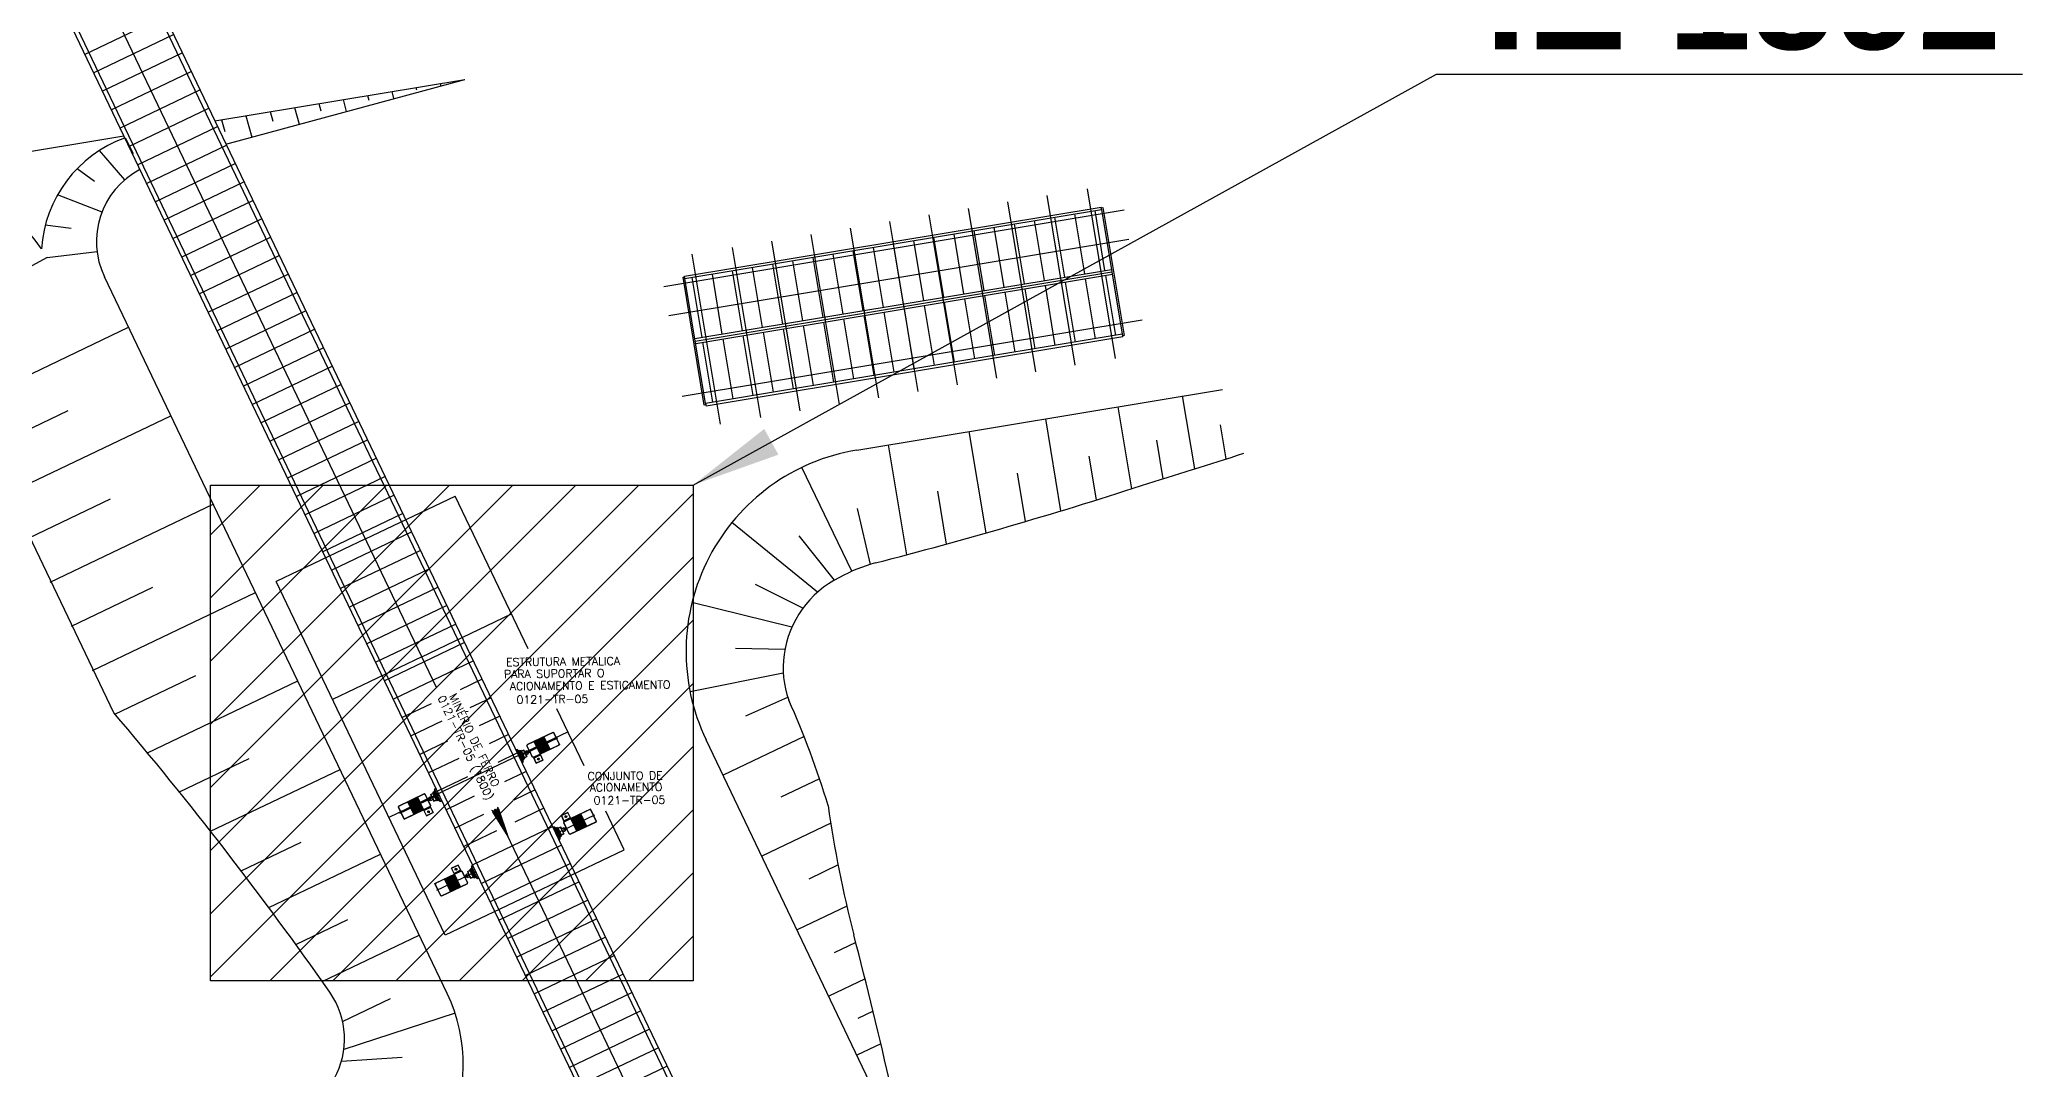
# Model space of a CAD drawing. Header units: millimetres. Extents: x -16232 to 52632, y -3739 to 20678.
# Drawn here: x 21046 to 22712, y 15666 to 16531 of the extents above; entities that cross this region are included whole.
import ezdxf
from ezdxf.enums import TextEntityAlignment as Align

# ---------------------------------------------------------------- set-up
doc = ezdxf.new("R2010")
doc.units = ezdxf.units.MM
doc.header["$LTSCALE"] = 300
doc.header["$MEASUREMENT"] = 0
for name, color, linetype in [('CINZA-8', 8, 'Continuous'), ('EM-PJ-COTA', 7, 'Continuous'), ('EM-PJ-TEXTO', 7, 'Continuous')]:
    doc.layers.add(name, color=color, linetype=linetype)
doc.styles.add('PADRAO ANGLO', font='arial.ttf')
doc.styles.add('PADRAO ANGLO NEG', font='arialbd.ttf')
doc.styles.add('ROMANT', font='ROMANT', dxfattribs={"height": 0.2})
doc.dimstyles.new('COTAS-ANGLO-PADRÃO', dxfattribs={"dimscale": 30, "dimtxt": 2.5, "dimasz": 2.5, "dimexe": 1.25, "dimexo": 0.625, "dimtad": 1, "dimtxsty": 'PADRAO ANGLO', "dimcen": 2.5, "dimclrd": 256, "dimclre": 256, "dimclrt": 256, "dimadec": 0, "dimazin": 0, "dimtfac": 1, "dimtmove": 0, "dimatfit": 0, "dimfxl": 1, "dimarcsym": 0})

msp = doc.modelspace()

# ---------------------------------------------------------------- hatches: boundary and pattern name
at = {"layer": 'EM-PJ-COTA'}
h = msp.add_hatch(dxfattribs=at)
h.set_pattern_fill('ANSI31', color=256, scale=300)
h.set_pattern_definition([(45, (-1629.034, -21.165), (-26.516504, 26.516504), [])])
h.paths.add_polyline_path([(21595.07, 16157.049), (21189.515, 16157.049), (21189.515, 15740.81), (21595.07, 15740.81)])

# ---------------------------------------------------------------- linework, layer by layer
at = {"layer": 'CINZA-8'}
for p, q in [((21031.74, 16791.113), (21899.615, 14977.332)), ((21035.818, 16791.79), (21913.842, 14956.798)), ((20959.295, 16779.087), (21846.629, 14924.637)), ((20963.373, 16779.764), (21853.912, 14918.617)), ((21379.572, 15987.061), (21061.168, 16652.497)), ((21083.914, 16518.644), (21151.127, 16550.805)), ((21091.316, 16503.175), (21158.529, 16535.336)), ((21098.718, 16487.706), (21165.93, 16519.867)), ((21106.119, 16472.237), (21173.332, 16504.398)), ((21113.521, 16456.768), (21180.734, 16488.929)), ((21193.204, 16462.867), (21403.199, 16497.728)), ((21202.546, 16443.344), (21403.199, 16497.728)), ((21362.215, 16490.924), (21362.758, 16488.919)), ((21382.617, 16494.311), (21383.163, 16492.297)), ((21403.02, 16497.698), (21403.023, 16497.689)), ((21120.923, 16441.299), (21188.136, 16473.46)), ((21260.201, 16473.989), (21263.993, 16459.998)), ((21280.604, 16477.376), (21282.229, 16471.379)), ((21301.006, 16480.763), (21303.716, 16470.765)), ((21321.409, 16484.15), (21322.494, 16480.149)), ((21341.812, 16487.537), (21343.44, 16481.531)), ((21128.324, 16425.83), (21195.537, 16457.991)), ((21198.993, 16463.828), (21201.7, 16453.839)), ((21219.395, 16467.215), (21224.269, 16449.232)), ((21239.798, 16470.602), (21241.965, 16462.609)), ((20798.618, 16397.365), (21116.681, 16450.164)), ((21117.845, 16448.579), (21124.521, 16435.526)), ((21135.726, 16410.362), (21202.939, 16442.522)), ((21077.719, 16422.766), (21092.3, 16412.205)), ((21117.594, 16413.314), (21096.322, 16437.943)), ((21143.128, 16394.893), (21210.341, 16427.053)), ((21150.53, 16379.424), (21217.742, 16411.584)), ((21925.994, 16405.911), (21949.674, 16263.266)), ((21098.518, 16386.308), (21061.226, 16400.839)), ((21157.931, 16363.955), (21225.144, 16396.115)), ((21587.822, 16332.39), (21937.803, 16390.488)), ((21588.159, 16330.36), (21938.14, 16388.458)), ((21826.048, 16389.32), (21849.728, 16246.675)), ((21859.07, 16394.801), (21882.75, 16252.157)), ((21892.093, 16400.283), (21915.772, 16257.638)), ((21938.14, 16388.458), (21937.803, 16390.488)), ((21937.915, 16389.811), (21939.268, 16390.036)), ((21938.14, 16388.458), (21955.529, 16283.707)), ((21939.268, 16390.036), (21957.107, 16282.579)), ((21050.867, 16375.432), (21072.62, 16372.697)), ((21165.333, 16348.486), (21232.546, 16380.646)), ((21570.466, 16323.849), (21956.987, 16388.013)), ((21726.982, 16372.874), (21750.662, 16230.229)), ((21760.004, 16378.356), (21783.684, 16235.711)), ((21793.026, 16383.838), (21816.706, 16241.193)), ((21847.735, 16373.45), (21856.092, 16323.105)), ((21864.652, 16376.259), (21873.009, 16325.913)), ((21881.569, 16379.067), (21889.927, 16328.722)), ((21898.486, 16381.875), (21906.844, 16331.53)), ((21915.403, 16384.684), (21923.761, 16334.338)), ((21932.32, 16387.492), (21940.678, 16337.147)), ((21172.735, 16333.017), (21239.948, 16365.177)), ((21574.528, 16299.38), (21961.049, 16363.544)), ((21627.916, 16356.429), (21651.595, 16213.784)), ((21660.938, 16361.91), (21684.617, 16219.266)), ((21693.96, 16367.392), (21717.639, 16224.748)), ((21746.232, 16356.601), (21754.59, 16306.255)), ((21763.149, 16359.409), (21771.507, 16309.064)), ((21780.066, 16362.217), (21788.424, 16311.872)), ((21796.984, 16365.025), (21805.341, 16314.68)), ((21813.901, 16367.834), (21822.258, 16317.489)), ((21830.818, 16370.642), (21839.175, 16320.297)), ((21052.434, 16348.039), (20951.563, 16293.431)), ((21052.434, 16348.039), (21094.338, 16353.13)), ((21180.137, 16317.548), (21247.349, 16349.708)), ((21594.014, 16350.801), (21617.693, 16208.156)), ((21644.73, 16339.751), (21653.087, 16289.405)), ((21661.647, 16342.559), (21670.004, 16292.214)), ((21678.564, 16345.367), (21686.922, 16295.022)), ((21695.481, 16348.176), (21703.839, 16297.83)), ((21712.398, 16350.984), (21720.756, 16300.639)), ((21729.315, 16353.792), (21737.673, 16303.447)), ((21388.497, 15730.026), (21100.556, 16331.796)), ((21187.538, 16302.079), (21254.751, 16334.239)), ((21586.581, 16331.488), (21587.935, 16331.713)), ((21604.42, 16224.031), (21586.581, 16331.488)), ((21588.159, 16330.36), (21587.822, 16332.39)), ((21605.548, 16225.609), (21588.159, 16330.36)), ((21588.159, 16330.36), (21588.159, 16330.36)), ((21593.979, 16331.326), (21602.336, 16280.981)), ((21596.517, 16280.014), (21946.497, 16338.113)), ((21596.854, 16277.984), (21946.834, 16336.083)), ((21597.191, 16275.954), (21947.171, 16334.053)), ((21610.896, 16334.134), (21619.253, 16283.789)), ((21627.813, 16336.942), (21636.17, 16286.597)), ((21873.683, 16321.853), (21882.041, 16271.508)), ((21890.601, 16324.662), (21898.958, 16274.316)), ((21907.518, 16327.47), (21915.875, 16277.125)), ((21924.435, 16330.278), (21932.792, 16279.933)), ((21941.352, 16333.087), (21949.709, 16282.741)), ((21194.94, 16286.61), (21262.153, 16318.771)), ((21772.181, 16305.004), (21780.538, 16254.658)), ((21789.098, 16307.812), (21797.456, 16257.467)), ((21806.015, 16310.62), (21814.373, 16260.275)), ((21822.932, 16313.428), (21831.29, 16263.083)), ((21839.849, 16316.237), (21848.207, 16265.892)), ((21856.766, 16319.045), (21865.124, 16268.7)), ((21108.399, 15965.776), (20952.496, 16291.601)), ((20983.998, 16224.091), (21120.776, 16289.538)), ((21202.342, 16271.141), (21269.555, 16303.302)), ((21585.784, 16231.576), (21972.305, 16295.74)), ((21687.596, 16290.962), (21695.953, 16240.617)), ((21704.513, 16293.77), (21712.87, 16243.425)), ((21721.43, 16296.579), (21729.787, 16246.233)), ((21738.347, 16299.387), (21746.704, 16249.042)), ((21755.264, 16302.195), (21763.621, 16251.85)), ((21209.743, 16255.672), (21276.956, 16287.833)), ((21217.145, 16240.203), (21284.358, 16272.364)), ((21603.01, 16276.92), (21611.368, 16226.575)), ((21955.529, 16283.707), (21605.548, 16225.609)), ((21605.885, 16223.579), (21955.866, 16281.677)), ((21619.927, 16279.729), (21628.285, 16229.384)), ((21636.844, 16282.537), (21645.202, 16232.192)), ((21653.761, 16285.345), (21662.119, 16235)), ((21670.678, 16288.154), (21679.036, 16237.808)), ((21955.529, 16283.707), (21955.866, 16281.677)), ((21957.107, 16282.579), (21955.753, 16282.354)), ((21224.547, 16224.734), (21291.76, 16256.895)), ((21231.949, 16209.265), (21299.161, 16241.426)), ((21239.35, 16193.796), (21306.563, 16225.957)), ((21605.773, 16224.256), (21604.42, 16224.031)), ((21605.548, 16225.609), (21605.885, 16223.579)), ((21732.476, 16186.395), (22039.765, 16237.406)), ((21963.521, 16153.951), (21952.083, 16222.85)), ((22016.379, 16170.627), (22006.218, 16231.837)), ((21001.762, 16186.965), (21070.151, 16219.689)), ((21019.526, 16149.84), (21156.304, 16215.287)), ((21246.752, 16178.327), (21313.965, 16210.488)), ((21904.031, 16135.341), (21891.182, 16212.74)), ((22042.8, 16179.013), (22038.043, 16207.671)), ((21254.154, 16162.858), (21321.367, 16195.019)), ((21774.55, 16098.54), (21759.229, 16190.836)), ((21841.05, 16116.813), (21826.897, 16202.069)), ((21989.948, 16162.303), (21984.549, 16194.823)), ((21261.555, 16147.389), (21328.768, 16179.55)), ((21728.28, 16084.59), (21686.457, 16171.873)), ((21933.797, 16144.517), (21927.715, 16181.156)), ((21268.957, 16131.92), (21336.17, 16164.081)), ((21874.221, 16126.422), (21867.476, 16167.054)), ((21037.291, 16112.714), (21105.68, 16145.438)), ((21055.055, 16075.589), (21191.833, 16141.036)), ((21276.359, 16116.451), (21343.572, 16148.612)), ((21319.852, 16111.869), (21395.013, 16147.832)), ((21456.382, 16019.577), (21395.013, 16147.832)), ((21807.826, 16107.519), (21800.445, 16151.986)), ((21283.761, 16100.982), (21350.974, 16133.143)), ((21699.439, 16066.96), (21627.547, 16125.461)), ((21732.889, 16137.348), (21743.712, 16090.363)), ((21319.852, 16111.869), (21244.692, 16075.905)), ((21291.162, 16085.514), (21358.375, 16117.674)), ((21683.931, 16114.487), (21713.428, 16077.047)), ((21298.564, 16070.045), (21365.777, 16102.205)), ((21386.805, 15778.901), (21244.692, 16075.905)), ((21305.966, 16054.576), (21373.179, 16086.736)), ((21647.224, 16073.745), (21687.35, 16053.734)), ((21072.819, 16038.463), (21141.208, 16071.187)), ((21090.583, 16001.338), (21227.361, 16066.785)), ((21313.368, 16039.107), (21380.58, 16071.267)), ((21320.769, 16023.638), (21387.982, 16055.798)), ((21677.98, 16037.622), (21594.077, 16058.348)), ((21328.171, 16008.169), (21395.384, 16040.329)), ((21367.223, 16012.868), (21442.384, 16048.831)), ((21335.573, 15992.7), (21402.786, 16024.86)), ((21367.223, 16012.868), (21292.063, 15976.904)), ((21342.974, 15977.231), (21410.187, 16009.391)), ((21630.644, 16020.047), (21672.174, 16019.144)), ((21109.331, 15964.683), (21177.228, 15997.171)), ((21136.684, 15932.146), (21262.889, 15992.534)), ((21399.647, 15985.337), (21417.589, 15993.923)), ((21670.777, 15999.143), (21592.448, 15983.37)), ((21350.376, 15961.762), (21375.262, 15973.67)), ((21407.768, 15970.213), (21424.991, 15978.454)), ((21639.21, 15963.154), (21674.502, 15978.879)), ((21357.778, 15946.293), (21384.288, 15958.978)), ((21415.666, 15954.981), (21432.392, 15962.985)), ((21503.379, 15921.356), (21480.552, 15969.063)), ((21365.18, 15930.824), (21388.872, 15942.16)), ((21414.594, 15913.866), (21489.755, 15949.83)), ((21423.857, 15939.89), (21439.794, 15947.516)), ((21448.599, 15929.115), (21481.508, 15944.862)), ((21455.461, 15938.163), (21455.784, 15939.078)), ((21455.784, 15939.078), (21477.712, 15949.57)), ((21461.352, 15941.742), (21466.433, 15931.124)), ((21461.524, 15941.383), (21469.84, 15945.363)), ((21461.82, 15940.765), (21470.136, 15944.744)), ((21462.116, 15940.146), (21470.432, 15944.125)), ((21462.412, 15939.527), (21470.728, 15943.506)), ((21462.708, 15938.908), (21471.025, 15942.888)), ((21463.005, 15938.29), (21471.321, 15942.269)), ((21463.301, 15937.671), (21471.617, 15941.65)), ((21463.597, 15937.052), (21471.913, 15941.031)), ((21464.189, 15935.815), (21472.505, 15939.794)), ((21464.485, 15935.196), (21472.801, 15939.175)), ((21464.781, 15934.577), (21473.097, 15938.556)), ((21482.793, 15938.952), (21466.433, 15931.124)), ((21469.669, 15945.721), (21474.749, 15935.104)), ((21477.712, 15949.57), (21477.712, 15949.57)), ((21477.712, 15949.57), (21480.253, 15944.261)), ((21480.253, 15944.261), (21482.793, 15938.952)), ((21775.1, 15589.531), (21605.87, 15943.207)), ((21688.214, 15945.94), (21620.146, 15913.37)), ((21163.49, 15899.347), (21222.072, 15927.378)), ((21372.581, 15915.355), (21398.439, 15927.728)), ((21431.18, 15924.383), (21447.196, 15932.047)), ((21446.106, 15934.325), (21447.181, 15934.84)), ((21447.181, 15934.84), (21447.388, 15934.406)), ((21447.388, 15934.406), (21451.959, 15924.853)), ((21447.388, 15934.406), (21448.846, 15933.583)), ((21448.846, 15933.583), (21449.836, 15934.057)), ((21448.846, 15933.583), (21452.233, 15926.505)), ((21449.836, 15934.057), (21449.99, 15933.735)), ((21449.99, 15933.735), (21450.527, 15933.992)), ((21449.99, 15933.735), (21453.069, 15927.3)), ((21450.527, 15933.992), (21450.749, 15933.528)), ((21450.749, 15933.528), (21452.687, 15934.456)), ((21450.749, 15933.528), (21453.384, 15928.021)), ((21452.167, 15924.42), (21451.092, 15923.905)), ((21452.233, 15926.505), (21451.959, 15924.853)), ((21451.959, 15924.853), (21452.167, 15924.42)), ((21453.223, 15926.979), (21452.233, 15926.505)), ((21452.687, 15934.456), (21453.413, 15932.94)), ((21453.606, 15927.557), (21453.069, 15927.3)), ((21453.069, 15927.3), (21453.223, 15926.979)), ((21455.322, 15928.949), (21453.384, 15928.021)), ((21453.384, 15928.021), (21453.606, 15927.557)), ((21453.413, 15932.94), (21455.38, 15933.881)), ((21453.413, 15932.94), (21454.597, 15930.465)), ((21456.565, 15931.406), (21454.597, 15930.465)), ((21454.597, 15930.465), (21455.322, 15928.949)), ((21455.38, 15933.881), (21455.677, 15933.262)), ((21457.409, 15934.091), (21455.461, 15938.163)), ((21455.677, 15933.262), (21457.409, 15934.091)), ((21455.677, 15933.262), (21457.409, 15934.091)), ((21456.269, 15932.025), (21458.001, 15932.854)), ((21458.001, 15932.854), (21456.269, 15932.025)), ((21456.269, 15932.025), (21456.565, 15931.406)), ((21459.949, 15928.782), (21458.001, 15932.854)), ((21460.864, 15928.46), (21459.949, 15928.782)), ((21460.864, 15928.46), (21463.286, 15923.398)), ((21463.286, 15923.398), (21460.864, 15928.46)), ((21461.214, 15927.73), (21466.782, 15930.394)), ((21463.286, 15923.398), (21468.855, 15926.063)), ((21468.855, 15926.063), (21463.286, 15923.398)), ((21466.037, 15927.376), (21464.032, 15926.417)), ((21464.555, 15927.899), (21465.514, 15925.894)), ((21465.077, 15933.958), (21473.393, 15937.937)), ((21465.373, 15933.34), (21473.689, 15937.319)), ((21465.669, 15932.721), (21473.985, 15936.7)), ((21465.965, 15932.102), (21474.281, 15936.081)), ((21466.261, 15931.483), (21474.577, 15935.462)), ((21466.433, 15931.124), (21468.855, 15926.063)), ((21466.433, 15931.124), (21468.855, 15926.063)), ((21189.754, 15866.288), (21298.418, 15918.283)), ((21414.594, 15913.866), (21339.434, 15877.903)), ((21379.983, 15899.886), (21405.843, 15912.26)), ((21436.845, 15908.083), (21454.598, 15916.578)), ((21701.24, 15910.349), (21668.835, 15894.844)), ((21369.12, 15897.61), (21347.192, 15887.118)), ((21381.386, 15896.955), (21348.476, 15881.208)), ((21355.235, 15890.966), (21360.316, 15880.349)), ((21363.723, 15894.587), (21355.407, 15890.608)), ((21364.019, 15893.968), (21355.703, 15889.989)), ((21364.315, 15893.349), (21355.999, 15889.37)), ((21364.611, 15892.73), (21356.295, 15888.751)), ((21364.908, 15892.112), (21356.591, 15888.133)), ((21365.204, 15891.493), (21356.887, 15887.514)), ((21365.5, 15890.874), (21357.184, 15886.895)), ((21365.796, 15890.255), (21357.48, 15886.276)), ((21366.388, 15889.018), (21358.072, 15885.039)), ((21363.552, 15894.946), (21368.632, 15884.328)), ((21370.035, 15897.288), (21369.12, 15897.61)), ((21371.983, 15893.216), (21370.035, 15897.288)), ((21373.716, 15894.045), (21371.983, 15893.216)), ((21373.716, 15894.045), (21371.983, 15893.216)), ((21374.308, 15892.808), (21372.575, 15891.979)), ((21372.575, 15891.979), (21374.308, 15892.808)), ((21374.524, 15887.907), (21372.575, 15891.979)), ((21375.387, 15895.605), (21373.42, 15894.664)), ((21373.42, 15894.664), (21373.716, 15894.045)), ((21374.308, 15892.808), (21374.604, 15892.189)), ((21374.604, 15892.189), (21376.572, 15893.13)), ((21376.6, 15898.049), (21374.662, 15897.121)), ((21374.662, 15897.121), (21375.387, 15895.605)), ((21375.387, 15895.605), (21376.572, 15893.13)), ((21376.915, 15898.77), (21376.378, 15898.513)), ((21376.378, 15898.513), (21376.6, 15898.049)), ((21376.572, 15893.13), (21377.297, 15891.614)), ((21376.6, 15898.049), (21379.235, 15892.542)), ((21377.751, 15899.565), (21376.761, 15899.091)), ((21376.761, 15899.091), (21376.915, 15898.77)), ((21376.915, 15898.77), (21379.994, 15892.335)), ((21377.297, 15891.614), (21379.235, 15892.542)), ((21378.025, 15901.217), (21377.751, 15899.565)), ((21377.751, 15899.565), (21381.138, 15892.487)), ((21378.893, 15902.165), (21377.818, 15901.65)), ((21377.818, 15901.65), (21378.025, 15901.217)), ((21378.025, 15901.217), (21382.597, 15891.664)), ((21379.235, 15892.542), (21379.457, 15892.078)), ((21379.457, 15892.078), (21379.994, 15892.335)), ((21379.994, 15892.335), (21380.148, 15892.013)), ((21380.148, 15892.013), (21381.138, 15892.487)), ((21381.138, 15892.487), (21382.597, 15891.664)), ((21382.597, 15891.664), (21382.804, 15891.23)), ((21382.804, 15891.23), (21383.879, 15891.745)), ((21387.385, 15884.417), (21411.508, 15895.96)), ((21444.614, 15892.79), (21461.999, 15901.109)), ((21347.192, 15887.118), (21347.192, 15887.118)), ((21347.192, 15887.118), (21349.732, 15881.809)), ((21349.732, 15881.809), (21352.272, 15876.5)), ((21352.272, 15876.5), (21368.632, 15884.328)), ((21366.684, 15888.399), (21358.368, 15884.42)), ((21366.98, 15887.78), (21358.664, 15883.801)), ((21367.276, 15887.162), (21358.96, 15883.182)), ((21367.572, 15886.543), (21359.256, 15882.564)), ((21367.868, 15885.924), (21359.552, 15881.945)), ((21368.164, 15885.305), (21359.848, 15881.326)), ((21368.46, 15884.687), (21360.144, 15880.707)), ((21368.632, 15884.328), (21371.054, 15879.266)), ((21368.632, 15884.328), (21371.054, 15879.266)), ((21374.55, 15886.262), (21368.981, 15883.598)), ((21376.623, 15881.931), (21371.054, 15879.266)), ((21371.054, 15879.266), (21376.623, 15881.931)), ((21371.8, 15882.285), (21373.804, 15883.244)), ((21372.322, 15883.767), (21373.282, 15881.762)), ((21374.201, 15886.992), (21374.524, 15887.907)), ((21374.201, 15886.992), (21376.623, 15881.931)), ((21376.623, 15881.931), (21374.201, 15886.992)), ((21394.787, 15868.948), (21419.242, 15880.65)), ((21425.585, 15883.976), (21429.542, 15882.585)), ((21426.167, 15883.117), (21429.92, 15881.798)), ((21426.495, 15882.632), (21439.416, 15861.992)), ((21426.724, 15882.267), (21430.297, 15881.011)), ((21428.427, 15884.911), (21427.218, 15881.477)), ((21427.249, 15881.428), (21430.674, 15880.224)), ((21428.805, 15884.124), (21427.637, 15880.808)), ((21427.774, 15880.59), (21431.051, 15879.437)), ((21429.182, 15883.337), (21428.056, 15880.139)), ((21428.299, 15879.751), (21431.429, 15878.65)), ((21428.427, 15884.911), (21431.861, 15883.703)), ((21429.559, 15882.55), (21428.475, 15879.47)), ((21428.805, 15884.124), (21432.121, 15882.958)), ((21428.824, 15878.912), (21431.806, 15877.863)), ((21429.936, 15881.763), (21428.893, 15878.801)), ((21429.182, 15883.337), (21432.38, 15882.213)), ((21430.314, 15880.976), (21429.312, 15878.132)), ((21429.349, 15878.073), (21432.183, 15877.077)), ((21430.936, 15886.541), (21429.543, 15882.585)), ((21429.559, 15882.55), (21432.64, 15881.467)), ((21771.768, 15167.404), (21429.596, 15882.514)), ((21430.691, 15880.189), (21429.731, 15877.463)), ((21429.874, 15877.234), (21432.561, 15876.29)), ((21431.241, 15885.55), (21429.92, 15881.798)), ((21429.937, 15881.763), (21432.899, 15880.722)), ((21431.068, 15879.402), (21430.15, 15876.794)), ((21431.555, 15884.584), (21430.297, 15881.011)), ((21430.314, 15880.976), (21433.158, 15879.976)), ((21430.399, 15876.395), (21432.938, 15875.503)), ((21431.445, 15878.616), (21430.568, 15876.125)), ((21431.88, 15883.649), (21430.674, 15880.224)), ((21430.691, 15880.189), (21433.418, 15879.231)), ((21430.925, 15875.556), (21433.315, 15874.716)), ((21431.823, 15877.829), (21430.987, 15875.456)), ((21432.206, 15882.714), (21431.052, 15879.437)), ((21431.068, 15879.403), (21433.677, 15878.485)), ((21432.2, 15877.042), (21431.406, 15874.787)), ((21431.414, 15884.991), (21439.416, 15861.992)), ((21432.531, 15881.78), (21431.429, 15878.65)), ((21431.446, 15878.616), (21433.936, 15877.74)), ((21431.45, 15874.718), (21433.692, 15873.929)), ((21432.856, 15880.845), (21431.806, 15877.864)), ((21431.823, 15877.829), (21434.196, 15876.995)), ((21432.577, 15876.255), (21431.825, 15874.118)), ((21431.975, 15873.879), (21434.07, 15873.142)), ((21433.181, 15879.91), (21432.183, 15877.077)), ((21432.2, 15877.042), (21434.455, 15876.249)), ((21432.954, 15875.468), (21432.244, 15873.449)), ((21432.5, 15873.04), (21434.447, 15872.355)), ((21433.506, 15878.976), (21432.561, 15876.29)), ((21432.577, 15876.255), (21434.714, 15875.504)), ((21433.332, 15874.681), (21432.662, 15872.78)), ((21433.832, 15878.041), (21432.938, 15875.503)), ((21432.955, 15875.468), (21434.974, 15874.758)), ((21433.025, 15872.201), (21434.824, 15871.568)), ((21433.709, 15873.894), (21433.081, 15872.111)), ((21434.157, 15877.106), (21433.315, 15874.716)), ((21433.332, 15874.681), (21435.233, 15874.013)), ((21434.086, 15873.108), (21433.5, 15871.442)), ((21434.482, 15876.171), (21433.692, 15873.929)), ((21433.709, 15873.894), (21435.493, 15873.267)), ((21434.463, 15872.321), (21433.919, 15870.773)), ((21434.807, 15875.237), (21434.07, 15873.142)), ((21434.086, 15873.108), (21435.752, 15872.522)), ((21435.133, 15874.302), (21434.447, 15872.355)), ((21434.464, 15872.321), (21436.011, 15871.777)), ((21435.458, 15873.367), (21434.824, 15871.569)), ((21435.783, 15872.433), (21435.202, 15870.782)), ((21445.512, 15874.209), (21469.401, 15885.64)), ((21479.578, 15864.371), (21512.488, 15880.118)), ((21484.341, 15879.395), (21489.91, 15882.059)), ((21489.91, 15882.059), (21484.341, 15879.395)), ((21486.763, 15874.333), (21484.341, 15879.395)), ((21484.341, 15879.395), (21486.763, 15874.333)), ((21486.414, 15875.063), (21491.982, 15877.728)), ((21486.763, 15874.333), (21486.44, 15873.418)), ((21486.44, 15873.418), (21488.388, 15869.347)), ((21489.164, 15879.041), (21487.159, 15878.082)), ((21488.641, 15877.559), (21487.682, 15879.564)), ((21492.332, 15876.998), (21489.91, 15882.059)), ((21492.332, 15876.998), (21489.91, 15882.059)), ((21491.844, 15863.715), (21513.772, 15874.208)), ((21508.692, 15884.826), (21492.332, 15876.998)), ((21497.412, 15866.38), (21492.332, 15876.998)), ((21492.504, 15876.639), (21500.82, 15880.618)), ((21492.8, 15876.02), (21501.116, 15879.999)), ((21493.096, 15875.401), (21501.412, 15879.381)), ((21493.392, 15874.783), (21501.708, 15878.762)), ((21493.688, 15874.164), (21502.004, 15878.143)), ((21493.984, 15873.545), (21502.3, 15877.524)), ((21494.28, 15872.926), (21502.596, 15876.906)), ((21494.576, 15872.308), (21502.892, 15876.287)), ((21495.168, 15871.07), (21503.484, 15875.049)), ((21495.464, 15870.451), (21503.78, 15874.431)), ((21495.76, 15869.833), (21504.076, 15873.812)), ((21496.056, 15869.214), (21504.373, 15873.193)), ((21496.352, 15868.595), (21504.669, 15872.574)), ((21496.649, 15867.976), (21504.965, 15871.955)), ((21505.729, 15870.359), (21500.648, 15880.977)), ((21511.232, 15879.517), (21508.692, 15884.826)), ((21513.772, 15874.208), (21511.232, 15879.517)), ((21513.772, 15874.208), (21513.772, 15874.208)), ((21537.126, 15850.828), (21521.667, 15883.137)), ((21710.653, 15873.03), (21652.714, 15845.307)), ((21215.481, 15832.973), (21265.831, 15857.065)), ((21402.188, 15853.479), (21430.272, 15866.917)), ((21409.59, 15838.01), (21476.803, 15870.171)), ((21433.55, 15871.362), (21435.201, 15870.782)), ((21434.075, 15870.523), (21435.579, 15869.995)), ((21434.841, 15871.534), (21434.337, 15870.104)), ((21434.6, 15869.685), (21435.956, 15869.208)), ((21435.218, 15870.747), (21434.756, 15869.435)), ((21434.841, 15871.534), (21436.271, 15871.031)), ((21435.125, 15868.846), (21436.333, 15868.421)), ((21435.595, 15869.96), (21435.175, 15868.766)), ((21435.218, 15870.747), (21436.53, 15870.286)), ((21436.108, 15871.498), (21435.579, 15869.995)), ((21435.973, 15869.173), (21435.594, 15868.097)), ((21435.595, 15869.96), (21436.789, 15869.54)), ((21435.65, 15868.007), (21436.71, 15867.634)), ((21436.433, 15870.563), (21435.956, 15869.208)), ((21435.973, 15869.173), (21437.049, 15868.795)), ((21436.35, 15868.386), (21436.012, 15867.428)), ((21436.175, 15867.168), (21437.088, 15866.847)), ((21436.759, 15869.629), (21436.333, 15868.421)), ((21436.35, 15868.386), (21437.308, 15868.05)), ((21436.727, 15867.599), (21436.431, 15866.759)), ((21436.7, 15866.329), (21437.465, 15866.06)), ((21437.084, 15868.694), (21436.711, 15867.634)), ((21436.727, 15867.599), (21437.567, 15867.304)), ((21437.104, 15866.813), (21436.85, 15866.09)), ((21437.409, 15867.759), (21437.088, 15866.847)), ((21437.104, 15866.813), (21437.827, 15866.559)), ((21437.226, 15865.49), (21437.842, 15865.274)), ((21437.482, 15866.026), (21437.269, 15865.421)), ((21437.734, 15866.825), (21437.465, 15866.06)), ((21437.482, 15866.026), (21438.086, 15865.813)), ((21437.859, 15865.239), (21437.688, 15864.752)), ((21437.751, 15864.651), (21438.219, 15864.487)), ((21438.059, 15865.89), (21437.842, 15865.274)), ((21437.859, 15865.239), (21438.346, 15865.068)), ((21438.236, 15864.452), (21438.106, 15864.083)), ((21438.385, 15864.955), (21438.22, 15864.487)), ((21438.236, 15864.452), (21438.605, 15864.322)), ((21438.276, 15863.813), (21438.597, 15863.7)), ((21438.613, 15863.665), (21438.525, 15863.414)), ((21438.71, 15864.021), (21438.597, 15863.7)), ((21438.614, 15863.665), (21438.864, 15863.577)), ((21438.801, 15862.974), (21438.974, 15862.913)), ((21438.991, 15862.878), (21438.944, 15862.745)), ((21439.035, 15863.086), (21438.974, 15862.913)), ((21438.991, 15862.878), (21439.124, 15862.832)), ((21439.326, 15862.135), (21439.351, 15862.126)), ((21439.36, 15862.151), (21439.351, 15862.126)), ((21439.368, 15862.091), (21439.363, 15862.076)), ((21439.368, 15862.091), (21439.383, 15862.086)), ((21478.16, 15870.095), (21477.085, 15869.581)), ((21478.367, 15869.662), (21478.16, 15870.095)), ((21482.939, 15860.108), (21478.367, 15869.662)), ((21479.826, 15868.839), (21478.367, 15869.662)), ((21480.816, 15869.313), (21479.826, 15868.839)), ((21483.213, 15861.76), (21479.826, 15868.839)), ((21480.97, 15868.991), (21480.816, 15869.313)), ((21481.507, 15869.248), (21480.97, 15868.991)), ((21484.049, 15862.556), (21480.97, 15868.991)), ((21481.729, 15868.784), (21481.507, 15869.248)), ((21483.667, 15869.711), (21481.729, 15868.784)), ((21484.364, 15863.277), (21481.729, 15868.784)), ((21482.071, 15859.161), (21483.146, 15859.675)), ((21482.939, 15860.108), (21483.213, 15861.76)), ((21483.146, 15859.675), (21482.939, 15860.108)), ((21483.213, 15861.76), (21484.203, 15862.234)), ((21484.392, 15868.195), (21483.667, 15869.711)), ((21484.049, 15862.556), (21484.586, 15862.813)), ((21484.203, 15862.234), (21484.049, 15862.556)), ((21484.364, 15863.277), (21486.302, 15864.204)), ((21484.586, 15862.813), (21484.364, 15863.277)), ((21486.36, 15869.137), (21484.392, 15868.195)), ((21485.577, 15865.72), (21484.392, 15868.195)), ((21485.577, 15865.72), (21487.544, 15866.662)), ((21486.302, 15864.204), (21485.577, 15865.72)), ((21486.656, 15868.518), (21486.36, 15869.137)), ((21486.656, 15868.518), (21488.388, 15869.347)), ((21488.388, 15869.347), (21486.656, 15868.518)), ((21487.248, 15867.28), (21488.981, 15868.109)), ((21487.248, 15867.28), (21488.981, 15868.109)), ((21487.544, 15866.662), (21487.248, 15867.28)), ((21488.981, 15868.109), (21490.929, 15864.038)), ((21490.929, 15864.038), (21491.844, 15863.715)), ((21496.945, 15867.358), (21505.261, 15871.337)), ((21497.241, 15866.739), (21505.557, 15870.718)), ((21238.597, 15802.211), (21332.466, 15847.126)), ((21416.992, 15822.541), (21484.205, 15854.702)), ((21424.393, 15807.072), (21491.606, 15839.233)), ((21461.965, 15814.865), (21537.126, 15850.828)), ((21378.171, 15822.373), (21394.531, 15830.201)), ((21380.711, 15817.064), (21378.171, 15822.373)), ((21412.365, 15832.21), (21379.456, 15816.463)), ((21405.18, 15822.248), (21383.252, 15811.755)), ((21391.295, 15815.604), (21386.215, 15826.222)), ((21394.703, 15829.842), (21386.387, 15825.863)), ((21394.999, 15829.224), (21386.683, 15825.244)), ((21395.295, 15828.605), (21386.979, 15824.626)), ((21395.591, 15827.986), (21387.275, 15824.007)), ((21395.887, 15827.367), (21387.571, 15823.388)), ((21396.183, 15826.748), (21387.867, 15822.769)), ((21396.479, 15826.13), (21388.163, 15822.151)), ((21396.775, 15825.511), (21388.459, 15821.532)), ((21397.367, 15824.273), (21389.051, 15820.294)), ((21397.663, 15823.655), (21389.347, 15819.676)), ((21397.959, 15823.036), (21389.643, 15819.057)), ((21398.255, 15822.417), (21389.939, 15818.438)), ((21397.678, 15837.927), (21392.109, 15835.263)), ((21392.109, 15835.263), (21397.678, 15837.927)), ((21394.531, 15830.201), (21392.109, 15835.263)), ((21394.531, 15830.201), (21392.109, 15835.263)), ((21399.75, 15833.596), (21394.182, 15830.931)), ((21399.611, 15819.583), (21394.531, 15830.201)), ((21394.927, 15833.95), (21396.932, 15834.909)), ((21396.409, 15833.427), (21395.45, 15835.432)), ((21400.1, 15832.866), (21397.678, 15837.927)), ((21397.678, 15837.927), (21400.1, 15832.866)), ((21400.1, 15832.866), (21401.015, 15832.543)), ((21401.015, 15832.543), (21402.963, 15828.472)), ((21404.695, 15829.301), (21402.963, 15828.472)), ((21402.963, 15828.472), (21404.695, 15829.301)), ((21405.287, 15828.063), (21403.555, 15827.234)), ((21405.287, 15828.063), (21403.555, 15827.234)), ((21403.555, 15827.234), (21405.503, 15823.163)), ((21404.399, 15829.919), (21406.367, 15830.861)), ((21404.695, 15829.301), (21404.399, 15829.919)), ((21405.503, 15823.163), (21405.18, 15822.248)), ((21405.583, 15827.444), (21405.287, 15828.063)), ((21407.551, 15828.386), (21405.583, 15827.444)), ((21405.641, 15832.377), (21407.58, 15833.304)), ((21406.367, 15830.861), (21405.641, 15832.377)), ((21407.551, 15828.386), (21406.367, 15830.861)), ((21407.358, 15833.768), (21407.894, 15834.025)), ((21407.58, 15833.304), (21407.358, 15833.768)), ((21408.276, 15826.87), (21407.551, 15828.386)), ((21410.215, 15827.797), (21407.58, 15833.304)), ((21407.74, 15834.347), (21408.731, 15834.821)), ((21407.894, 15834.025), (21407.74, 15834.347)), ((21410.974, 15827.59), (21407.894, 15834.025)), ((21410.215, 15827.797), (21408.276, 15826.87)), ((21408.731, 15834.821), (21409.005, 15836.473)), ((21412.118, 15827.742), (21408.731, 15834.821)), ((21408.797, 15836.906), (21409.872, 15837.42)), ((21409.005, 15836.473), (21408.797, 15836.906)), ((21413.576, 15826.919), (21409.005, 15836.473)), ((21410.437, 15827.333), (21410.215, 15827.797)), ((21410.974, 15827.59), (21410.437, 15827.333)), ((21411.128, 15827.268), (21410.974, 15827.59)), ((21412.118, 15827.742), (21411.128, 15827.268)), ((21413.576, 15826.919), (21412.118, 15827.742)), ((21413.783, 15826.486), (21413.576, 15826.919)), ((21414.858, 15827), (21413.783, 15826.486)), ((21431.795, 15791.603), (21499.008, 15823.764)), ((21716.82, 15837.959), (21692.169, 15826.164)), ((21383.252, 15811.755), (21380.711, 15817.064)), ((21383.252, 15811.755), (21383.252, 15811.755)), ((21461.965, 15814.865), (21386.805, 15778.901)), ((21398.552, 15821.798), (21390.235, 15817.819)), ((21398.848, 15821.18), (21390.532, 15817.201)), ((21399.144, 15820.561), (21390.828, 15816.582)), ((21399.44, 15819.942), (21391.124, 15815.963)), ((21439.197, 15776.134), (21506.41, 15808.295)), ((21261.269, 15771.236), (21305.009, 15792.165)), ((21446.599, 15760.666), (21513.811, 15792.826)), ((21724.1, 15803.422), (21682.321, 15783.431)), ((21283.501, 15740.05), (21365.033, 15779.062)), ((21454, 15745.197), (21521.213, 15777.357)), ((21731.611, 15772.796), (21713.627, 15764.192)), ((21461.402, 15729.728), (21528.615, 15761.888)), ((21468.804, 15714.259), (21536.017, 15746.419)), ((21739.42, 15742.314), (21708.967, 15727.743)), ((21300.579, 15706.398), (21340.948, 15725.714)), ((21476.206, 15698.79), (21543.418, 15730.95)), ((21395.084, 15713.618), (21301.573, 15682.907)), ((21483.607, 15683.321), (21550.82, 15715.481)), ((21746.156, 15715.12), (21733.483, 15709.056)), ((21491.009, 15667.852), (21558.222, 15700.012)), ((21299.565, 15673.137), (21350.597, 15676.544)), ((21498.411, 15652.383), (21565.624, 15684.543)), ((21752.698, 15687.833), (21732.653, 15678.242)), ((21505.812, 15636.914), (21573.025, 15669.075))]:
    msp.add_line(p, q, dxfattribs=at)
for points in [[(21477.094, 15949.274), (21455.784, 15939.078), (21455.461, 15938.163), (21459.949, 15928.782), (21460.864, 15928.46), (21482.174, 15938.656), (21482.497, 15939.571), (21478.008, 15948.952)], [(21347.81, 15887.414), (21369.12, 15897.61), (21370.035, 15897.288), (21374.524, 15887.907), (21374.201, 15886.992), (21352.891, 15876.796), (21351.976, 15877.118), (21347.488, 15886.499)], [(21513.154, 15873.912), (21491.844, 15863.715), (21490.929, 15864.038), (21486.44, 15873.418), (21486.763, 15874.333), (21508.073, 15884.53), (21508.988, 15884.207), (21513.476, 15874.827)], [(21383.87, 15812.051), (21405.18, 15822.248), (21405.503, 15823.163), (21401.015, 15832.543), (21400.1, 15832.866), (21378.79, 15822.669), (21378.467, 15821.754), (21382.955, 15812.374)]]:
    msp.add_lwpolyline(points, close=True, dxfattribs=at)
for points in [[(21451.092, 15923.905), (21451.721, 15924.207), (21451.721, 15924.207), (21452.167, 15924.42), (21451.959, 15924.853), (21452.233, 15926.505), (21453.223, 15926.979), (21453.069, 15927.3), (21453.606, 15927.557), (21453.384, 15928.021), (21455.322, 15928.949), (21454.597, 15930.465), (21456.565, 15931.406), (21455.38, 15933.881), (21453.413, 15932.94), (21452.687, 15934.456), (21450.749, 15933.528), (21450.527, 15933.992), (21449.99, 15933.735), (21449.836, 15934.057), (21448.846, 15933.583), (21447.388, 15934.406), (21447.181, 15934.84), (21446.735, 15934.626), (21446.735, 15934.626), (21446.106, 15934.325)], [(21448.862, 15928.565), (21449.244, 15928.748), (21448.717, 15929.848), (21448.335, 15929.665)], [(21448.533, 15929.253), (21448.915, 15929.435)], [(21449.046, 15929.161), (21448.664, 15928.978)], [(21383.879, 15891.745), (21383.249, 15891.444), (21383.249, 15891.444), (21382.804, 15891.23), (21382.597, 15891.664), (21381.138, 15892.487), (21380.148, 15892.013), (21379.994, 15892.335), (21379.457, 15892.078), (21379.235, 15892.542), (21377.297, 15891.614), (21376.572, 15893.13), (21374.604, 15892.189), (21373.42, 15894.664), (21375.387, 15895.605), (21374.662, 15897.121), (21376.6, 15898.049), (21376.378, 15898.513), (21376.915, 15898.77), (21376.761, 15899.091), (21377.751, 15899.565), (21378.025, 15901.217), (21377.818, 15901.65), (21378.263, 15901.863), (21378.263, 15901.863), (21378.893, 15902.165)], [(21381.649, 15896.405), (21381.267, 15896.222), (21380.741, 15897.322), (21381.123, 15897.505)], [(21381.32, 15897.092), (21380.938, 15896.909)], [(21381.07, 15896.635), (21381.452, 15896.817)], [(21477.085, 15869.581), (21477.715, 15869.882), (21477.715, 15869.882), (21478.16, 15870.095), (21478.367, 15869.662), (21479.826, 15868.839), (21480.816, 15869.313), (21480.97, 15868.991), (21481.507, 15869.248), (21481.729, 15868.784), (21483.667, 15869.711), (21484.392, 15868.195), (21486.36, 15869.137), (21487.544, 15866.662), (21485.577, 15865.72), (21486.302, 15864.204), (21484.364, 15863.277), (21484.586, 15862.813), (21484.049, 15862.556), (21484.203, 15862.234), (21483.213, 15861.76), (21482.939, 15860.108), (21483.146, 15859.675), (21482.7, 15859.462), (21482.7, 15859.462), (21482.071, 15859.161)], [(21479.315, 15864.921), (21479.697, 15865.104), (21480.223, 15864.004), (21479.841, 15863.821)], [(21479.894, 15864.691), (21479.512, 15864.508)], [(21479.644, 15864.233), (21480.026, 15864.416)], [(21409.872, 15837.42), (21409.243, 15837.119), (21409.243, 15837.119), (21408.797, 15836.906), (21409.005, 15836.473), (21408.731, 15834.821), (21407.74, 15834.347), (21407.894, 15834.025), (21407.358, 15833.768), (21407.58, 15833.304), (21405.641, 15832.377), (21406.367, 15830.861), (21404.399, 15829.919), (21405.583, 15827.444), (21407.551, 15828.386), (21408.276, 15826.87), (21410.215, 15827.797), (21410.437, 15827.333), (21410.974, 15827.59), (21411.128, 15827.268), (21412.118, 15827.742), (21413.576, 15826.919), (21413.783, 15826.486), (21414.229, 15826.699), (21414.229, 15826.699), (21414.858, 15827)], [(21412.102, 15832.76), (21411.72, 15832.578), (21412.246, 15831.477), (21412.628, 15831.66)], [(21411.918, 15832.165), (21412.3, 15832.348)], [(21412.431, 15832.073), (21412.049, 15831.89)]]:
    msp.add_lwpolyline(points, dxfattribs=at)
for centre in [(21465.034, 15926.896), (21372.802, 15882.764), (21488.162, 15878.561), (21395.93, 15834.429)]:
    msp.add_circle(centre, 0.7, dxfattribs=at)
for centre, radius, start, end in [((21154.072, 16348.168), 106.746, 110.036298, 176.049568), ((21162.432, 16361.403), 68.594, 118.042379, 205.570634), ((20929.775, 16273.799), 143.376, 34.749738, 99.439398), ((21760.559, 16017.224), 171.486, 99.425384, 205.570634), ((18220.765, 28175.932), 12591.03, 287.331243, 287.7417391), ((20814.011, 19724.26), 3750.798, 284.42216, 287.975895), ((21784.445, 15957.954), 138.533, 105.166352, 118.720993), ((21756.282, 16002.867), 85.668, 116.636412, 172.109436), ((21751.574, 16003.519), 80.916, 172.109436, 199.552187), ((21014.459, 15679.177), 724.643, 16.732958, 24.218602), ((18781.07, 13979.626), 3059.617, 34.920295, 40.477542), ((22750.148, 16037.733), 1052.462, 188.189606, 194.210741), ((18125.363, 14832.646), 3726.782, 12.666819, 14.716185), ((21233.557, 15691.794), 68.594, 266.90688, 34.920295), ((21264.745, 15670.812), 137.189, 279.425384, 25.570634)]:
    msp.add_arc(centre, radius, start, end, dxfattribs=at)
at = {"layer": 'EM-PJ-COTA', "elevation": 0}
msp.add_lwpolyline([(21189.515, 16157.049), (21595.07, 16157.049), (21595.07, 15740.81), (21189.515, 15740.81)], close=True, dxfattribs=at)

# ---------------------------------------------------------------- texts
at = {"layer": 'CINZA-8', "style": 'ROMANT', "width": 1.000511}
for s, height, rotation, p in [('ESTRUTURA METÁLICA', 6.72225, 0.613996, (21485.716, 16009.937)), ('PARA SUPORTAR O ', 6.72225, 0.613996, (21480.627, 15998.718)), ('ACIONAMENTO E ESTICAMENTO', 6.72225, 0.613996, (21508.521, 15988.776)), ('0121-TR-05 (1800)', 6.72225, 295.59838, (21403.527, 15936.292)), ('MINÉRIO DE FERRO', 6.72225, 295.59838, (21412.283, 15943.313)), ('0121-TR-05', 6.7222, 0.613996, (21476.806, 15977.141)), ('CONJUNTO DE', 6.72225, 0.613996, (21537.915, 15912.832)), ('ACIONAMENTO', 6.72225, 0.613996, (21538.637, 15903.344)), ('0121-TR-05', 6.7222, 0.613996, (21541.557, 15892.438))]:
    msp.add_text(s, height=height, rotation=rotation, dxfattribs=at).set_placement(p, align=Align.MIDDLE)
at = {"layer": 'EM-PJ-TEXTO', "style": 'PADRAO ANGLO NEG'}
msp.add_text('IE 1592', height=90, dxfattribs=at).set_placement((22260.246, 16567.978), align=Align.MIDDLE_LEFT)

# ---------------------------------------------------------------- leaders
at = {"layer": 'EM-PJ-COTA'}
msp.add_leader([(21595.07, 16157.049), (22219.467, 16502.212), (22711.572, 16502.212)], dimstyle='COTAS-ANGLO-PADRÃO', override={"dimscale": 30}, dxfattribs=at)

doc.saveas('drawing.dxf')
